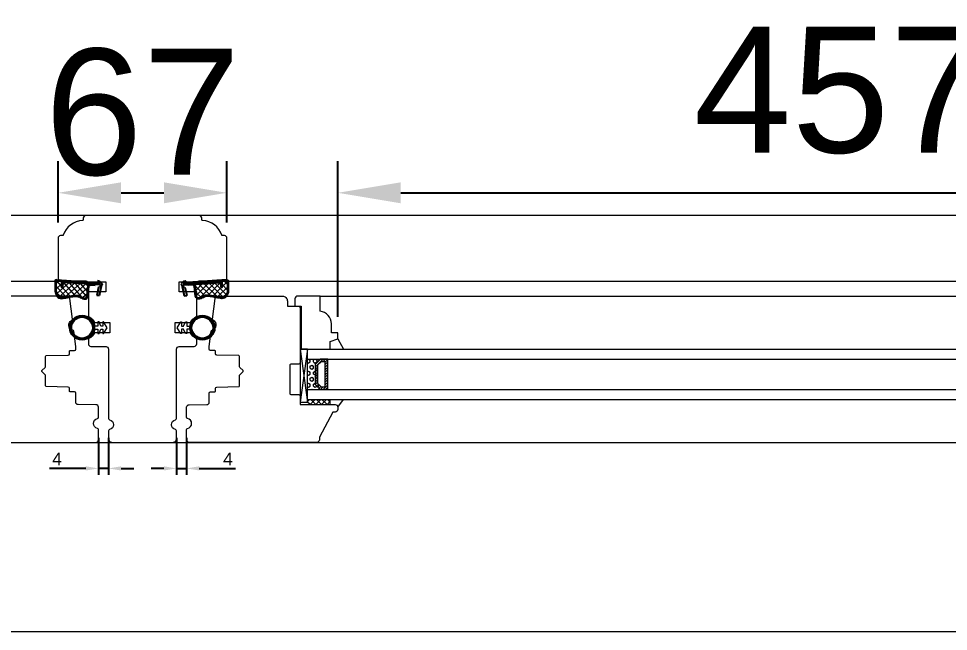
# Model space of a CAD drawing. Header units: millimetres. Extents: x 0 to 182016, y 11 to 3710.
# Drawn here: x 63660.1 to 64029.1, y 989.8 to 1232.9 of the extents above; entities that cross this region are included whole.
import ezdxf

# ---------------------------------------------------------------- set-up
doc = ezdxf.new("R2010")
doc.units = ezdxf.units.MM
for name, color, linetype, lineweight in [('Matmenys', 10, 'Continuous', 20), ('OTHER', 251, 'Continuous', 13), ('Stakta', 7, 'Continuous', 25), ('Testinės profilio linijos', 7, 'Continuous', 5)]:
    doc.layers.add(name, color=color, linetype=linetype, lineweight=lineweight)
doc.styles.get("Standard").update_dxf_attribs({"font": 'arial.ttf'})
doc.dimstyles.new('2', dxfattribs={"dimscale": 2, "dimtxt": 2.5, "dimasz": 2.5, "dimexe": 1.25, "dimexo": 0.625, "dimtad": 1, "dimtxsty": 'Standard', "dimcen": 2.5, "dimadec": 0, "dimazin": 0, "dimtfac": 1, "dimtmove": 0, "dimatfit": 3, "dimfxl": 1, "dimarcsym": 0})
doc.dimstyles.new('Padidinti matmenys', dxfattribs={"dimscale": 10, "dimtxt": 5, "dimasz": 2.5, "dimexe": 1.25, "dimexo": 0.625, "dimtad": 1, "dimdec": 1, "dimtxsty": 'Standard', "dimcen": 2.5, "dimadec": 0, "dimazin": 0, "dimtfac": 1, "dimtdec": 1, "dimtmove": 0, "dimatfit": 3, "dimfxl": 1, "dimarcsym": 0})

# ---------------------------------------------------------------- blocks, each defined once
blk = doc.blocks.new('*D1098')
at = {"layer": 'Defpoints', "color": 0, "transparency": 16777216}
for p in [(63722.82, 1067.84), (63726.82, 1067.84), (63722.82, 1054.47)]:
    blk.add_point(p, dxfattribs=at)
at = {"layer": 'Matmenys', "color": 0, "lineweight": -2, "transparency": 16777216}
for p, q in [((63722.82, 1066.59), (63722.82, 1051.97)), ((63726.82, 1066.59), (63726.82, 1051.97)), ((63717.82, 1054.47), (63712.82, 1054.47)), ((63722.82, 1054.47), (63726.82, 1054.47)), ((63731.82, 1054.47), (63746.22, 1054.47))]:
    blk.add_line(p, q, dxfattribs=at)
at = {"layer": 'Matmenys', "color": 0, "transparency": 16777216}
for points in [[(63717.82, 1055.31), (63717.82, 1053.64), (63722.82, 1054.47)], [(63731.82, 1055.31), (63731.82, 1053.64), (63726.82, 1054.47)]]:
    blk.add_solid(points, dxfattribs=at)
at = {"layer": 'Matmenys', "color": 0, "transparency": 16777216, "insert": (63743.24, 1058.22), "char_height": 5, "attachment_point": 5}
blk.add_mtext('4', dxfattribs=at)
blk = doc.blocks.new('*D1099')
at = {"layer": 'Defpoints', "color": 0, "transparency": 16777216}
for p in [(63691.82, 1067.84), (63695.82, 1067.84), (63695.82, 1054.47)]:
    blk.add_point(p, dxfattribs=at)
at = {"layer": 'Matmenys', "color": 0, "lineweight": -2, "transparency": 16777216}
for p, q in [((63691.82, 1066.59), (63691.82, 1051.97)), ((63695.82, 1066.59), (63695.82, 1051.97)), ((63686.82, 1054.47), (63672.42, 1054.47)), ((63695.82, 1054.47), (63691.82, 1054.47)), ((63700.82, 1054.47), (63705.82, 1054.47))]:
    blk.add_line(p, q, dxfattribs=at)
at = {"layer": 'Matmenys', "color": 0, "transparency": 16777216}
for points in [[(63686.82, 1055.31), (63686.82, 1053.64), (63691.82, 1054.47)], [(63700.82, 1055.31), (63700.82, 1053.64), (63695.82, 1054.47)]]:
    blk.add_solid(points, dxfattribs=at)
at = {"layer": 'Matmenys', "color": 0, "transparency": 16777216, "insert": (63675.4, 1058.22), "char_height": 5, "attachment_point": 5}
blk.add_mtext('4', dxfattribs=at)
blk = doc.blocks.new('*D1100')
at = {"color": 0, "lineweight": -2, "transparency": 16777216}
for p, q in [((63786.82, 1114.56), (63786.82, 1176.3)), ((64244.15, 1114.56), (64244.15, 1176.3)), ((63811.82, 1163.8), (64219.15, 1163.8))]:
    blk.add_line(p, q, dxfattribs=at)
at = {"color": 0, "transparency": 16777216}
for points in [[(63811.82, 1167.97), (63811.82, 1159.64), (63786.82, 1163.8)], [(64219.15, 1167.97), (64219.15, 1159.64), (64244.15, 1163.8)]]:
    blk.add_solid(points, dxfattribs=at)
at = {"layer": 'Defpoints', "color": 0, "transparency": 16777216}
for p in [(64244.15, 1163.8), (63786.82, 1108.31), (64244.15, 1108.31)]:
    blk.add_point(p, dxfattribs=at)
at = {"color": 0, "lineweight": 5, "transparency": 16777216, "insert": (64015.48, 1200.1), "char_height": 50, "attachment_point": 5}
blk.add_mtext('457,3', dxfattribs=at)
blk = doc.blocks.new('*D1914')
at = {"color": 0, "lineweight": -2, "transparency": 16777216}
for p, q in [((63675.82, 1152.05), (63675.82, 1176.3)), ((63742.82, 1152.05), (63742.82, 1176.3)), ((63700.82, 1163.8), (63717.82, 1163.8))]:
    blk.add_line(p, q, dxfattribs=at)
at = {"color": 0, "transparency": 16777216}
for points in [[(63700.82, 1167.97), (63700.82, 1159.64), (63675.82, 1163.8)], [(63717.82, 1167.97), (63717.82, 1159.64), (63742.82, 1163.8)]]:
    blk.add_solid(points, dxfattribs=at)
at = {"layer": 'Defpoints', "color": 0, "transparency": 16777216}
for p in [(63742.82, 1163.8), (63675.82, 1145.8), (63742.82, 1145.8)]:
    blk.add_point(p, dxfattribs=at)
at = {"color": 0, "lineweight": 5, "transparency": 16777216, "insert": (63709.32, 1195.58), "char_height": 50, "attachment_point": 5}
blk.add_mtext('67', dxfattribs=at)

msp = doc.modelspace()

# ---------------------------------------------------------------- hatches: boundary and pattern name
at = {"lineweight": 0}
h = msp.add_hatch(dxfattribs=at)
h.set_pattern_fill('HEX', color=256, scale=0.25, angle=90, style=0)
h.set_pattern_definition([(90, (45427.5518, -11821.5974), (1.374815, -4e-16), [0.79375, -1.5875]), (330, (45427.5518, -11821.5974), (-0.6874075, -1.190624716), [0.79375, -1.5875]), (30, (45427.5518, -11820.8036), (0.6874075, -1.190624716), [0.79375, -1.5875])])
h.paths.add_polyline_path([(63774.8227863, 1085.8109378), (63779.8227863, 1085.8109378), (63777.8227863, 1087.8109378), (63777.8227863, 1095.8109378), (63779.8227863, 1097.8109378), (63774.8227863, 1097.8116468)])
h = msp.add_hatch(dxfattribs=at)
h.set_pattern_fill('JIS_WOOD', color=256, angle=90, style=0)
h.set_pattern_definition([(45, (45427.55176, -11821.59735), (0.5, -0.5), [])])
h.paths.add_polyline_path([(63777.8227863, 1095.8109378), (63777.8227863, 1087.8109378), (63779.8227863, 1085.8109378), (63782.8227863, 1085.8109378), (63782.8405197, 1097.8475204), (63779.8227863, 1097.8109378)])
h.paths.add_polyline_path([(63778.8227863, 1088.2251513), (63778.8227863, 1095.3967242), (63780.2369998, 1096.8109378), (63781.8227863, 1096.8109378), (63781.8227863, 1086.8109378), (63780.2369998, 1086.8109378)], flags=16)
at = {"lineweight": 0, "ltscale": 0.5}
h = msp.add_hatch(dxfattribs=at)
h.set_pattern_fill('ANSI37', color=256, scale=0.5, angle=90, style=0)
h.set_pattern_definition([(135, (63771.3228, 1079.8116), (-1.12253, -1.12253), []), (225, (63771.3228, 1079.8116), (1.12253, -1.12253), [])])
h.paths.add_polyline_path([(63783.8227863, 1081.8116468), (63774.8227863, 1081.8116468), (63774.8227863, 1079.8116468), (63783.8227863, 1079.8116468)])
at = {"layer": 'Matmenys'}
h = msp.add_hatch(dxfattribs=at)
h.set_pattern_fill('ANSI37', color=252, scale=0.5, angle=-93.589345612, style=0)
h.set_pattern_definition([(311.4106544, (60110.7973, -271065.189), (1.190606082, 1.0500540025), []), (41.4106544, (60110.7973, -271065.189), (-1.0500540025, 1.190606082), [])])
edge = h.paths.add_edge_path()
edge.add_arc((63677.7486703, 1128.1172231), 0.1, 86.410654388, 176.410654388)
edge.add_line((63677.6488665, 1128.1234836), (63677.5517833, 1126.5757979))
edge.add_arc((63677.3022737, 1126.5914491), 0.25, 176.410654388, 356.410654388, ccw=False)
edge.add_line((63677.0527641, 1126.6071004), (63677.1811498, 1128.6538053))
edge.add_arc((63677.2809536, 1128.6475448), 0.1, 86.410654381, 176.410654388, ccw=False)
edge.add_line((63677.2872141, 1128.7473486), (63677.291959, 1128.8229916))
edge.add_line((63677.291959, 1128.8229916), (63675.3101581, 1128.947306))
edge.add_spline(control_points=[(63675.3101581, 1128.947306), (63675.2309997, 1128.9355037), (63675.161008, 1128.9243281), (63675.0772572, 1128.9025342), (63675.0536929, 1128.8931484), (63675.0298099, 1128.8804535), (63675.0217502, 1128.8742043), (63674.9972624, 1128.8486154), (63674.9783695, 1128.8193784), (63674.9446662, 1128.7150587), (63674.9315443, 1128.6421264), (63674.9118421, 1128.3891434), (63674.9223404, 1128.1753093), (63674.9416686, 1127.7328308), (63674.9461439, 1127.513502), (63674.9472201, 1127.0936111), (63674.9441881, 1126.8905249), (63674.9314777, 1126.3003176), (63674.9183013, 1125.9322675), (63674.918563, 1125.1790861), (63674.9370593, 1124.8023362), (63675.0402456, 1124.2092317), (63675.1001397, 1123.9816608), (63675.2531753, 1123.5845596), (63675.3359247, 1123.4127719), (63675.5399249, 1123.0716042), (63675.6600397, 1122.9054015), (63675.9274848, 1122.6142418), (63676.0751585, 1122.4906618), (63676.356343, 1122.330943), (63676.4916392, 1122.2833891), (63676.7929381, 1122.2237841), (63676.9565381, 1122.2130808), (63677.5411349, 1122.2268247), (63678.0050505, 1122.3215789), (63678.8975466, 1122.4933212), (63679.3246268, 1122.5770158), (63680.4029754, 1122.7882021), (63681.061026, 1122.9219362), (63682.0541279, 1123.0468622), (63682.3577291, 1123.077356), (63682.9797727, 1123.1016915), (63683.2956767, 1123.0941507), (63683.844885, 1123.0092664), (63684.0809684, 1122.9479277), (63684.4816198, 1122.7754674), (63684.6402523, 1122.6806189), (63684.9389111, 1122.4963506), (63685.0803683, 1122.4064931), (63685.3821512, 1122.25041), (63685.5472039, 1122.1804398), (63685.9123257, 1122.0607086), (63686.1132758, 1122.0177061), (63686.4526924, 1121.9938074), (63686.5946779, 1122.0070132), (63686.7898985, 1122.0670524), (63686.8552264, 1122.1037926), (63686.9819497, 1122.2123417), (63687.0411275, 1122.2844079), (63687.1982051, 1122.5484955), (63687.2797048, 1122.7896038), (63687.3963221, 1123.3400147), (63687.4328536, 1123.6482098), (63687.4861251, 1124.2444276), (63687.5053475, 1124.5319786), (63687.548707, 1125.0624685), (63687.5708432, 1125.3107269), (63687.6070575, 1125.7155292), (63687.6211439, 1125.8729326), (63687.649266, 1126.196865), (63687.6643021, 1126.3751822), (63687.7325871, 1126.6780493), (63687.7682221, 1126.7958713), (63687.8638189, 1127.0083501), (63687.9169658, 1127.1022648), (63688.0356065, 1127.2474586), (63688.0912287, 1127.3024767), (63688.214996, 1127.3915687), (63688.278623, 1127.4244481), (63688.3974871, 1127.4726162), (63688.4545641, 1127.4894975), (63688.5551445, 1127.5154414), (63688.5995401, 1127.525159), (63688.6405364, 1127.5341949)], knot_values=[0, 0, 0, 0, 0.2245066002, 0.2245066002, 0.377043448, 0.377043448, 0.5295802957, 0.5295802957, 0.8082977366, 0.8082977366, 1.0870151774, 1.0870151774, 1.6244414062, 1.6244414062, 2.161867635, 2.161867635, 2.6992938638, 2.6992938638, 3.7741463214, 3.7741463214, 5.0334406395, 5.0334406395, 5.8656302806, 5.8656302806, 6.5060139406, 6.5060139406, 7.1463976006, 7.1463976006, 7.7996240151, 7.7996240151, 8.3563201169, 8.3563201169, 8.9130162187, 8.9130162187, 10.239934143, 10.239934143, 11.5668520673, 11.5668520673, 13.5970761059, 13.5970761059, 14.4582175179, 14.4582175179, 15.3193589298, 15.3193589298, 15.9856015553, 15.9856015553, 16.5061017172, 16.5061017172, 17.0266018791, 17.0266018791, 17.547102041, 17.547102041, 18.1672448488, 18.1672448488, 18.7176261004, 18.7176261004, 19.1465766047, 19.1465766047, 19.5755271091, 19.5755271091, 20.3898249977, 20.3898249977, 21.2041228863, 21.2041228863, 21.9655448497, 21.9655448497, 22.7269668131, 22.7269668131, 23.2229068178, 23.2229068178, 23.7188468224, 23.7188468224, 24.0184411081, 24.0184411081, 24.2549295987, 24.2549295987, 24.4119994701, 24.4119994701, 24.5501072405, 24.5501072405, 24.6882150108, 24.6882150108, 24.8099116426, 24.8099116426, 24.8099116426, 24.8099116426], degree=3, periodic=0)
edge.add_line((63688.6405364, 1127.5341949), (63677.7549308, 1128.217027))
h = msp.add_hatch(dxfattribs=at)
h.set_pattern_fill('ANSI37', color=252, scale=0.5, angle=-180, style=0)
h.set_pattern_definition([(225, (-95904.0622, -1098353.8803), (1.1225320151, -1.1225320151), []), (315, (-95904.0622, -1098353.8803), (1.1225320151, 1.1225320151), [])])
edge = h.paths.add_edge_path()
edge.add_arc((63740.2343392, 1128.1172231), 0.1, 363.589345612, 453.589345612, ccw=False)
edge.add_line((63740.3341431, 1128.1234836), (63740.4312263, 1126.5757979))
edge.add_arc((63740.6807358, 1126.5914491), 0.25, 183.589345612, 363.589345612)
edge.add_line((63740.9302454, 1126.6071004), (63740.8018598, 1128.6538053))
edge.add_arc((63740.7020559, 1128.6475448), 0.1, 363.589345612, 453.589345619)
edge.add_line((63740.6957954, 1128.7473486), (63740.6910505, 1128.8229916))
edge.add_line((63740.6910505, 1128.8229916), (63742.6728514, 1128.947306))
edge.add_spline(control_points=[(63742.6728514, 1128.947306), (63742.7520099, 1128.9355037), (63742.8220015, 1128.9243281), (63742.9057523, 1128.9025342), (63742.9293167, 1128.8931484), (63742.9531997, 1128.8804535), (63742.9612593, 1128.8742043), (63742.9857471, 1128.8486154), (63743.00464, 1128.8193784), (63743.0383433, 1128.7150587), (63743.0514653, 1128.6421264), (63743.0711674, 1128.3891434), (63743.0606691, 1128.1753093), (63743.041341, 1127.7328308), (63743.0368656, 1127.513502), (63743.0357894, 1127.0936111), (63743.0388214, 1126.8905249), (63743.0515318, 1126.3003176), (63743.0647083, 1125.9322675), (63743.0644466, 1125.1790861), (63743.0459503, 1124.8023362), (63742.9427639, 1124.2092317), (63742.8828699, 1123.9816608), (63742.7298343, 1123.5845596), (63742.6470849, 1123.4127719), (63742.4430847, 1123.0716042), (63742.3229699, 1122.9054015), (63742.0555248, 1122.6142418), (63741.9078511, 1122.4906618), (63741.6266666, 1122.330943), (63741.4913703, 1122.2833891), (63741.1900715, 1122.2237841), (63741.0264715, 1122.2130808), (63740.4418747, 1122.2268247), (63739.9779591, 1122.3215789), (63739.085463, 1122.4933212), (63738.6583827, 1122.5770158), (63737.5800341, 1122.7882021), (63736.9219835, 1122.9219362), (63735.9288816, 1123.0468622), (63735.6252805, 1123.077356), (63735.0032369, 1123.1016915), (63734.6873328, 1123.0941507), (63734.1381246, 1123.0092664), (63733.9020412, 1122.9479277), (63733.5013898, 1122.7754674), (63733.3427572, 1122.6806189), (63733.0440985, 1122.4963506), (63732.9026412, 1122.4064931), (63732.6008583, 1122.25041), (63732.4358056, 1122.1804398), (63732.0706839, 1122.0607086), (63731.8697338, 1122.0177061), (63731.5303172, 1121.9938074), (63731.3883317, 1122.0070132), (63731.193111, 1122.0670524), (63731.1277832, 1122.1037926), (63731.0010599, 1122.2123417), (63730.941882, 1122.2844079), (63730.7848045, 1122.5484955), (63730.7033048, 1122.7896038), (63730.5866875, 1123.3400147), (63730.550156, 1123.6482098), (63730.4968845, 1124.2444276), (63730.477662, 1124.5319786), (63730.4343026, 1125.0624685), (63730.4121664, 1125.3107269), (63730.3759521, 1125.7155292), (63730.3618656, 1125.8729326), (63730.3337436, 1126.196865), (63730.3187075, 1126.3751822), (63730.2504225, 1126.6780493), (63730.2147875, 1126.7958713), (63730.1191907, 1127.0083501), (63730.0660438, 1127.1022648), (63729.947403, 1127.2474586), (63729.8917808, 1127.3024767), (63729.7680136, 1127.3915687), (63729.7043865, 1127.4244481), (63729.5855225, 1127.4726162), (63729.5284455, 1127.4894975), (63729.4278651, 1127.5154414), (63729.3834695, 1127.525159), (63729.3424732, 1127.5341949)], knot_values=[0, 0, 0, 0, 0.2245066002, 0.2245066002, 0.377043448, 0.377043448, 0.5295802957, 0.5295802957, 0.8082977366, 0.8082977366, 1.0870151774, 1.0870151774, 1.6244414062, 1.6244414062, 2.161867635, 2.161867635, 2.6992938638, 2.6992938638, 3.7741463214, 3.7741463214, 5.0334406395, 5.0334406395, 5.8656302806, 5.8656302806, 6.5060139406, 6.5060139406, 7.1463976006, 7.1463976006, 7.7996240151, 7.7996240151, 8.3563201169, 8.3563201169, 8.9130162187, 8.9130162187, 10.239934143, 10.239934143, 11.5668520673, 11.5668520673, 13.5970761059, 13.5970761059, 14.4582175179, 14.4582175179, 15.3193589298, 15.3193589298, 15.9856015553, 15.9856015553, 16.5061017172, 16.5061017172, 17.0266018791, 17.0266018791, 17.547102041, 17.547102041, 18.1672448488, 18.1672448488, 18.7176261004, 18.7176261004, 19.1465766047, 19.1465766047, 19.5755271091, 19.5755271091, 20.3898249977, 20.3898249977, 21.2041228863, 21.2041228863, 21.9655448497, 21.9655448497, 22.7269668131, 22.7269668131, 23.2229068178, 23.2229068178, 23.7188468224, 23.7188468224, 24.0184411081, 24.0184411081, 24.2549295987, 24.2549295987, 24.4119994701, 24.4119994701, 24.5501072405, 24.5501072405, 24.6882150108, 24.6882150108, 24.8099116426, 24.8099116426, 24.8099116426, 24.8099116426], degree=3, periodic=0)
edge.add_line((63729.3424732, 1127.5341949), (63740.2280787, 1128.217027))

# ---------------------------------------------------------------- linework, layer by layer
at = {"color": 1}
for p, q in [((63675.2659179, 1129.2440261), (63690.5907333, 1128.2827314)), ((63742.7170916, 1129.2440261), (63727.3922762, 1128.2827314)), ((63675.3101581, 1128.947306), (63690.5451029, 1127.9916487)), ((63688.7051092, 1127.2412268), (63690.4655605, 1127.1307972)), ((63742.6728514, 1128.947306), (63727.4379067, 1127.9916487)), ((63729.2779004, 1127.2412268), (63727.5174491, 1127.1307972))]:
    msp.add_line(p, q, dxfattribs=at)
for p, q in [((63677.1811498, 1128.6538053), (63677.0527641, 1126.6071004)), ((63677.2872141, 1128.7473486), (63677.291959, 1128.8229916)), ((63692.545478, 1127.7902286), (63677.2872141, 1128.7473486)), ((63677.6488665, 1128.1234836), (63677.5517833, 1126.5757979)), ((63692.5886959, 1127.2865349), (63677.7549308, 1128.217027)), ((63691.8638251, 1126.3483991), (63691.1353599, 1123.1283926)), ((63692.2424054, 1128.8110732), (63691.4947648, 1128.8579711)), ((63691.4947648, 1128.8579711), (63692.545478, 1127.7902286)), ((63692.3515011, 1126.2380717), (63691.8638251, 1126.3483991)), ((63693.0941584, 1127.2548282), (63692.1107118, 1122.9077378)), ((63692.2424054, 1128.8110732), (63693.2727467, 1127.7446085)), ((63692.5886959, 1127.2865349), (63692.3515011, 1126.2380717)), ((63693.2414443, 1127.2455893), (63693.0941584, 1127.2548282)), ((63693.2727467, 1127.7446085), (63693.2414443, 1127.2455893)), ((63725.7406041, 1128.8110732), (63724.7102628, 1127.7446085)), ((63724.7102628, 1127.7446085), (63724.7415653, 1127.2455893)), ((63724.7415653, 1127.2455893), (63724.8888512, 1127.2548282)), ((63724.8888512, 1127.2548282), (63725.8722977, 1122.9077378)), ((63725.3943136, 1127.2865349), (63740.2280787, 1128.217027)), ((63725.3943136, 1127.2865349), (63725.6315085, 1126.2380717)), ((63726.4882448, 1128.8579711), (63725.4375315, 1127.7902286)), ((63725.4375315, 1127.7902286), (63740.6957954, 1128.7473486)), ((63725.6315085, 1126.2380717), (63726.1191845, 1126.3483991)), ((63725.7406041, 1128.8110732), (63726.4882448, 1128.8579711)), ((63726.1191845, 1126.3483991), (63726.8476497, 1123.1283926)), ((63740.3341431, 1128.1234836), (63740.4312263, 1126.5757979)), ((63740.6957954, 1128.7473486), (63740.6910505, 1128.8229916)), ((63740.8018598, 1128.6538053), (63740.9302454, 1126.6071004)), ((63692.1107118, 1122.9077378), (63691.1353599, 1123.1283926)), ((63725.8722977, 1122.9077378), (63726.8476497, 1123.1283926))]:
    msp.add_line(p, q)
at = {"lineweight": 9}
for p, q in [((63779.8227863, 1122.8116468), (64251.1450164, 1122.8116468)), ((63774.8228714, 1101.8116468), (64256.1449313, 1101.8116468)), ((63774.8228714, 1097.8116468), (64256.1449313, 1097.8116468)), ((63774.8228714, 1085.8116468), (64256.1449313, 1085.8116468)), ((63774.8228714, 1081.8116468), (64256.1449313, 1081.8116468))]:
    msp.add_line(p, q, dxfattribs=at)
at = {"lineweight": 0}
for p, q in [((63786.8227863, 1105.8116468), (63789.1094514, 1101.8116468)), ((63774.8227863, 1101.8109378), (63771.8227863, 1080.8109378)), ((63771.8227863, 1101.8109378), (63774.8227863, 1080.8109378)), ((63783.8227863, 1079.8116468), (63783.8227863, 1081.8116468)), ((63786.8227863, 1078.8116468), (63789.1094514, 1081.8116468))]:
    msp.add_line(p, q, dxfattribs=at)
at = {"lineweight": 5}
msp.add_line((62408.1783256, 989.8116468), (64398.1450167, 989.8116468), dxfattribs=at)
at = {"lineweight": 0}
msp.add_lwpolyline([(63779.8227863, 1116.8116468), (63779.8227863, 1122.8116468), (63770.8227863, 1122.8116468, 0.4142135624), (63769.8227863, 1121.8116468), (63769.8227863, 1118.8116468), (63772.3227863, 1118.8116468), (63772.3227863, 1101.8116468), (63783.8227863, 1101.8116468), (63783.8227863, 1104.8116468), (63786.8227863, 1105.8116468), (63786.8227863, 1108.3116468), (63784.3227863, 1108.3116468), (63784.3227863, 1111.8367097, 0.3851703882), (63779.8227863, 1116.8116468)], format="xyb", dxfattribs=at)
for points in [[(63771.8227863, 1101.8109378), (63771.8227863, 1080.8109378), (63774.8227863, 1080.8109378), (63774.8227863, 1101.8109378)], [(63777.8227863, 1095.8109378), (63777.8227863, 1087.8109378), (63779.8227863, 1085.8109378), (63782.8227863, 1085.8109378), (63782.8227863, 1097.8109378), (63779.8227863, 1097.8109378)], [(63778.8227863, 1095.3967242), (63778.8227863, 1088.2251513), (63780.2369998, 1086.8109378), (63781.8227863, 1086.8109378), (63781.8227863, 1096.8109378), (63780.2369998, 1096.8109378)]]:
    msp.add_lwpolyline(points, close=True, dxfattribs=at)
at = {"color": 18, "linetype": 'ByBlock', "true_color": 0x000000}
for centre, radius in [((63685.3402851, 1110.3018164), 4.85), ((63685.3402851, 1110.3018164), 4.25), ((63733.0724016, 1110.3018164), 4.85), ((63733.0724016, 1110.3018164), 4.25)]:
    msp.add_circle(centre, radius, dxfattribs=at)
for centre, radius, start, end in [((63677.3022737, 1126.5914491), 0.25, 176.410654391, 356.410654391), ((63677.2809536, 1128.6475448), 0.1, 86.410654388, 176.410654391), ((63677.7486703, 1128.1172231), 0.1, 86.410654388, 176.410654391), ((63740.2343392, 1128.1172231), 0.1, 3.589345609, 93.589345612), ((63740.6807358, 1126.5914491), 0.25, 183.589345609, 3.589345609), ((63740.7020559, 1128.6475448), 0.1, 3.589345609, 93.589345612)]:
    msp.add_arc(centre, radius, start, end)
at = {"color": 1}
for points in [[(63675.2659179, 1129.2440261), (63674.9044176, 1129.1535293), (63674.6348767, 1127.8796708), (63675.123266, 1123.1872979), (63676.1664638, 1122.0972916), (63678.3299356, 1122.0786752), (63680.0279755, 1122.4090491), (63682.1934163, 1122.7559654), (63684.230138, 1122.5565367), (63685.0583828, 1122.0803677), (63686.9129229, 1121.8001043), (63687.8053688, 1124.5122829), (63687.9325364, 1125.9911585), (63688.0505077, 1126.6784264), (63688.3527134, 1127.1203117), (63688.7051092, 1127.2412268)], [(63742.7170916, 1129.2440261), (63743.078592, 1129.1535293), (63743.3481329, 1127.8796708), (63742.8597435, 1123.1872979), (63741.8165458, 1122.0972916), (63739.6530739, 1122.0786752), (63737.9550341, 1122.4090491), (63735.7895932, 1122.7559654), (63733.7528715, 1122.5565367), (63732.9246268, 1122.0803677), (63731.0700866, 1121.8001043), (63730.1776407, 1124.5122829), (63730.0504732, 1125.9911585), (63729.9325018, 1126.6784264), (63729.6302962, 1127.1203117), (63729.2779004, 1127.2412268)]]:
    msp.add_spline(points, degree=3, dxfattribs=at)
for points in [[(63675.3101581, 1128.947306), (63675.2309997, 1128.9355037), (63675.161008, 1128.9243281), (63675.0772572, 1128.9025342), (63675.0536929, 1128.8931484), (63675.0298099, 1128.8804535), (63675.0217502, 1128.8742043), (63674.9972624, 1128.8486154), (63674.9783695, 1128.8193784), (63674.9446662, 1128.7150587), (63674.9315443, 1128.6421264), (63674.9118421, 1128.3891434), (63674.9223404, 1128.1753093), (63674.9416686, 1127.7328308), (63674.9461439, 1127.513502), (63674.9472201, 1127.0936111), (63674.9441881, 1126.8905249), (63674.9314777, 1126.3003176), (63674.9183013, 1125.9322675), (63674.918563, 1125.1790861), (63674.9370593, 1124.8023362), (63675.0402456, 1124.2092317), (63675.1001397, 1123.9816608), (63675.2531753, 1123.5845596), (63675.3359247, 1123.4127719), (63675.5399249, 1123.0716042), (63675.6600397, 1122.9054015), (63675.9274848, 1122.6142418), (63676.0751585, 1122.4906618), (63676.356343, 1122.330943), (63676.4916392, 1122.2833891), (63676.7929381, 1122.2237841), (63676.9565381, 1122.2130808), (63677.5411349, 1122.2268247), (63678.0050505, 1122.3215789), (63678.8975466, 1122.4933212), (63679.3246268, 1122.5770158), (63680.4029754, 1122.7882021), (63681.061026, 1122.9219362), (63682.0541279, 1123.0468622), (63682.3577291, 1123.077356), (63682.9797727, 1123.1016915), (63683.2956767, 1123.0941507), (63683.844885, 1123.0092664), (63684.0809684, 1122.9479277), (63684.4816198, 1122.7754674), (63684.6402523, 1122.6806189), (63684.9389111, 1122.4963506), (63685.0803683, 1122.4064931), (63685.3821512, 1122.25041), (63685.5472039, 1122.1804398), (63685.9123257, 1122.0607086), (63686.1132758, 1122.0177061), (63686.4526924, 1121.9938074), (63686.5946779, 1122.0070132), (63686.7898985, 1122.0670524), (63686.8552264, 1122.1037926), (63686.9819497, 1122.2123417), (63687.0411275, 1122.2844079), (63687.1982051, 1122.5484955), (63687.2797048, 1122.7896038), (63687.3963221, 1123.3400147), (63687.4328536, 1123.6482098), (63687.4861251, 1124.2444276), (63687.5053475, 1124.5319786), (63687.548707, 1125.0624685), (63687.5708432, 1125.3107269), (63687.6070575, 1125.7155292), (63687.6211439, 1125.8729326), (63687.649266, 1126.196865), (63687.6643021, 1126.3751822), (63687.7325871, 1126.6780493), (63687.7682221, 1126.7958713), (63687.8638189, 1127.0083501), (63687.9169658, 1127.1022648), (63688.0356065, 1127.2474586), (63688.0912287, 1127.3024767), (63688.214996, 1127.3915687), (63688.278623, 1127.4244481), (63688.3974871, 1127.4726162), (63688.4545641, 1127.4894975), (63688.5551445, 1127.5154414), (63688.5995401, 1127.525159), (63688.6405364, 1127.5341949)], [(63742.6728514, 1128.947306), (63742.7520099, 1128.9355037), (63742.8220015, 1128.9243281), (63742.9057523, 1128.9025342), (63742.9293167, 1128.8931484), (63742.9531997, 1128.8804535), (63742.9612593, 1128.8742043), (63742.9857471, 1128.8486154), (63743.00464, 1128.8193784), (63743.0383433, 1128.7150587), (63743.0514653, 1128.6421264), (63743.0711674, 1128.3891434), (63743.0606691, 1128.1753093), (63743.041341, 1127.7328308), (63743.0368656, 1127.513502), (63743.0357894, 1127.0936111), (63743.0388214, 1126.8905249), (63743.0515318, 1126.3003176), (63743.0647083, 1125.9322675), (63743.0644466, 1125.1790861), (63743.0459503, 1124.8023362), (63742.9427639, 1124.2092317), (63742.8828699, 1123.9816608), (63742.7298343, 1123.5845596), (63742.6470849, 1123.4127719), (63742.4430847, 1123.0716042), (63742.3229699, 1122.9054015), (63742.0555248, 1122.6142418), (63741.9078511, 1122.4906618), (63741.6266666, 1122.330943), (63741.4913703, 1122.2833891), (63741.1900715, 1122.2237841), (63741.0264715, 1122.2130808), (63740.4418747, 1122.2268247), (63739.9779591, 1122.3215789), (63739.085463, 1122.4933212), (63738.6583827, 1122.5770158), (63737.5800341, 1122.7882021), (63736.9219835, 1122.9219362), (63735.9288816, 1123.0468622), (63735.6252805, 1123.077356), (63735.0032369, 1123.1016915), (63734.6873328, 1123.0941507), (63734.1381246, 1123.0092664), (63733.9020412, 1122.9479277), (63733.5013898, 1122.7754674), (63733.3427572, 1122.6806189), (63733.0440985, 1122.4963506), (63732.9026412, 1122.4064931), (63732.6008583, 1122.25041), (63732.4358056, 1122.1804398), (63732.0706839, 1122.0607086), (63731.8697338, 1122.0177061), (63731.5303172, 1121.9938074), (63731.3883317, 1122.0070132), (63731.193111, 1122.0670524), (63731.1277832, 1122.1037926), (63731.0010599, 1122.2123417), (63730.941882, 1122.2844079), (63730.7848045, 1122.5484955), (63730.7033048, 1122.7896038), (63730.5866875, 1123.3400147), (63730.550156, 1123.6482098), (63730.4968845, 1124.2444276), (63730.477662, 1124.5319786), (63730.4343026, 1125.0624685), (63730.4121664, 1125.3107269), (63730.3759521, 1125.7155292), (63730.3618656, 1125.8729326), (63730.3337436, 1126.196865), (63730.3187075, 1126.3751822), (63730.2504225, 1126.6780493), (63730.2147875, 1126.7958713), (63730.1191907, 1127.0083501), (63730.0660438, 1127.1022648), (63729.947403, 1127.2474586), (63729.8917808, 1127.3024767), (63729.7680136, 1127.3915687), (63729.7043865, 1127.4244481), (63729.5855225, 1127.4726162), (63729.5284455, 1127.4894975), (63729.4278651, 1127.5154414), (63729.3834695, 1127.525159), (63729.3424732, 1127.5341949)]]:
    msp.add_open_spline(points, degree=3, knots=[0, 0, 0, 0, 0.2245066002, 0.2245066002, 0.377043448, 0.377043448, 0.5295802957, 0.5295802957, 0.8082977366, 0.8082977366, 1.0870151774, 1.0870151774, 1.6244414062, 1.6244414062, 2.161867635, 2.161867635, 2.6992938638, 2.6992938638, 3.7741463214, 3.7741463214, 5.0334406395, 5.0334406395, 5.8656302806, 5.8656302806, 6.5060139406, 6.5060139406, 7.1463976006, 7.1463976006, 7.7996240151, 7.7996240151, 8.3563201169, 8.3563201169, 8.9130162187, 8.9130162187, 10.239934143, 10.239934143, 11.5668520673, 11.5668520673, 13.5970761059, 13.5970761059, 14.4582175179, 14.4582175179, 15.3193589298, 15.3193589298, 15.9856015553, 15.9856015553, 16.5061017172, 16.5061017172, 17.0266018791, 17.0266018791, 17.547102041, 17.547102041, 18.1672448488, 18.1672448488, 18.7176261004, 18.7176261004, 19.1465766047, 19.1465766047, 19.5755271091, 19.5755271091, 20.3898249977, 20.3898249977, 21.2041228863, 21.2041228863, 21.9655448497, 21.9655448497, 22.7269668131, 22.7269668131, 23.2229068178, 23.2229068178, 23.7188468224, 23.7188468224, 24.0184411081, 24.0184411081, 24.2549295987, 24.2549295987, 24.4119994701, 24.4119994701, 24.5501072405, 24.5501072405, 24.6882150108, 24.6882150108, 24.8099116426, 24.8099116426, 24.8099116426, 24.8099116426], dxfattribs=at)
at = {"layer": 'OTHER'}
for points in [[(63690.143495, 1109.6917902), (63691.5594038, 1109.6917902), (63691.5594038, 1108.0465088), (63692.085086, 1108.0465088), (63692.828427, 1109.6917902), (63693.6210466, 1109.6917902), (63693.6210466, 1108.0465088), (63693.8399374, 1108.0465088), (63695.3428186, 1110.3018164), (63693.8399374, 1112.5571239), (63693.6210466, 1112.5571239), (63693.6210466, 1110.9118425), (63692.828427, 1110.9118425), (63692.085086, 1112.5571239), (63691.5594038, 1112.5571239), (63691.5594038, 1110.9118425), (63690.143495, 1110.9118425)], [(63728.2691918, 1109.6917902), (63726.853283, 1109.6917902), (63726.853283, 1108.0465088), (63726.3276008, 1108.0465088), (63725.5842598, 1109.6917902), (63724.7916402, 1109.6917902), (63724.7916402, 1108.0465088), (63724.5727494, 1108.0465088), (63723.0698682, 1110.3018164), (63724.5727494, 1112.5571239), (63724.7916402, 1112.5571239), (63724.7916402, 1110.9118425), (63725.5842598, 1110.9118425), (63726.3276008, 1112.5571239), (63726.853283, 1112.5571239), (63726.853283, 1110.9118425), (63728.2691918, 1110.9118425)]]:
    msp.add_lwpolyline(points, dxfattribs=at)
at = {"layer": 'Stakta', "color": 18, "lineweight": 5, "true_color": 0x000000}
for points in [[(63721.3227863, 1064.8116468, 0.4142135624), (63722.8227863, 1066.3116468), (63722.8227863, 1069.3621571, 0.3563939587), (63722.4227863, 1069.852055, -0.8164965809), (63722.4227863, 1073.7712386, 0.3563939587), (63722.8227863, 1074.2611366), (63722.8227863, 1101.8203356, -0.4116598905), (63723.8140597, 1102.8202976), (63729.8315128, 1102.8728111, 0.4116598905), (63730.8227863, 1103.872773), (63730.8227863, 1105.5061742, 0.2720281141), (63730.5661727, 1105.9429385, -0.164173551), (63728.4174615, 1108.3105813), (63722.3227863, 1108.3105813), (63722.3227863, 1112.3105813), (63728.4174615, 1112.3105813, -0.164173551), (63730.5661727, 1114.6782241, 0.2720281141), (63730.8227863, 1115.1149884), (63730.8227863, 1124.5116468), (63723.8227863, 1124.5116468), (63723.8227863, 1128.5116468), (63731.1002291, 1128.5116468, -0.2023892741), (63731.8140597, 1128.8202976), (63741.8315128, 1128.9077185, 0.4116598905), (63742.8227863, 1129.9076805), (63742.8227863, 1145.8028819, 0.4116598905), (63741.8315128, 1146.8028438), (63741.0394547, 1146.809756, -0.3199404334), (63740.7576316, 1147.0143859, 0.3090857966), (63733.1083209, 1152.8026691, -0.4001549105), (63732.8227863, 1153.1023202), (63732.8227863, 1153.8116468, 0.4142135624), (63731.8227863, 1154.8116468), (63686.8227863, 1154.8116468, 0.4142135624), (63685.8227863, 1153.8116468), (63685.8227863, 1153.1023202, -0.4001549105), (63685.5372516, 1152.8026691, 0.3090857966), (63677.8879409, 1147.0143859, -0.3199404334), (63677.6061178, 1146.809756), (63676.8140597, 1146.8028438, 0.4116598905), (63675.8227863, 1145.8028819), (63675.8227863, 1129.9076805, 0.4116598905), (63676.8140597, 1128.9077185), (63686.8315128, 1128.8202976, -0.2023892741), (63687.5453434, 1128.5116468), (63694.8227863, 1128.5116468), (63694.8227863, 1124.5116468), (63687.8227863, 1124.5116468), (63687.8227863, 1115.1149884, 0.2720281142), (63688.0793998, 1114.6782241, -0.164173551), (63690.228111, 1112.3105813), (63696.3227863, 1112.3105813), (63696.3227863, 1108.3105813), (63690.228111, 1108.3105813, -0.164173551), (63688.0793998, 1105.9429385, 0.2720281141), (63687.8227863, 1105.5061742), (63687.8227863, 1103.872773, 0.4116598905), (63688.8140597, 1102.8728111), (63694.8315128, 1102.8202976, -0.4116598905), (63695.8227863, 1101.8203356), (63695.8227863, 1074.2611366, 0.3563939587), (63696.2227863, 1073.7712386, -0.816496581), (63696.2227863, 1069.852055, 0.3563939587), (63695.8227863, 1069.3621571), (63695.8227863, 1066.3116468, 0.4142135624), (63697.3227863, 1064.8116468)], [(63727.2227863, 1070.352055, 0.8164965809), (63727.2227863, 1074.2712386, -0.3563939587), (63726.8227863, 1074.7611366), (63726.8227863, 1078.7417938, -0.4116598905), (63727.8140597, 1079.7417557), (63734.8315128, 1079.8029961, 0.4116598905), (63735.8227863, 1080.802958), (63735.8227863, 1084.3414835, -0.4040361542), (63736.3053365, 1084.8411959), (63738.0332561, 1084.9015362, 0.4040262258), (63738.3227863, 1085.2013535), (63738.3227863, 1086.2544751, -0.4091108014), (63738.8140601, 1086.7543989), (63747.528022, 1086.9065017, 0.4091108014), (63747.8227863, 1087.206456), (63747.8227863, 1091.230276, -0.1989123674), (63747.9692329, 1091.5838294), (63749.2349183, 1092.8495148, 0.4142135624), (63749.2349183, 1093.2737789), (63747.9692329, 1094.5394643, -0.1989123674), (63747.8227863, 1094.8930177), (63747.8227863, 1098.9168377, 0.4091108014), (63747.528022, 1099.216792), (63738.8140601, 1099.3688947, -0.4091108014), (63738.3227863, 1099.8688186), (63738.3227863, 1100.9219402, 0.4040262258), (63738.0332561, 1101.2217575), (63736.3053365, 1101.2820977, -0.4040262258), (63735.8227863, 1101.7817932), (63735.8227863, 1102.7504842, -0.0305527633), (63735.8302401, 1102.8723536), (63736.5719291, 1108.9129254, -0.3282648586), (63736.9787389, 1109.343922, 0.7358200833), (63737.4441449, 1113.1343494, -0.3282648586), (63737.1536865, 1113.6509597), (63738.1706566, 1121.9335162, -0.3788661087), (63739.1632028, 1122.8116468), (63764.8227863, 1122.8116468, -0.4142135624), (63766.8227863, 1120.8116468), (63766.8227863, 1119.1090402, 0.4116598905), (63767.1201683, 1118.8090516), (63771.3271495, 1118.7723379, -0.4116598905), (63771.8227863, 1118.2723569), (63771.8227863, 1096.3422099, -0.4116598905), (63771.3271495, 1095.842229), (63768.1201683, 1095.8142421, 0.4116598905), (63767.8227863, 1095.5142535), (63767.8227863, 1084.1090402, 0.4116598905), (63768.1201683, 1083.8090516), (63771.3271495, 1083.7810647, -0.4116598905), (63771.8227863, 1083.2810838), (63771.8227863, 1079.8116468), (63785.8227863, 1079.8116468, -0.4142135624), (63786.8227863, 1078.8116468), (63786.8227863, 1077.8204118, -0.4116598905), (63785.8315128, 1076.8204499), (63784.8227863, 1076.8116468), (63779.5642182, 1066.9217186, 0.1227845609), (63779.505692, 1066.6869828), (63779.505692, 1065.8116468, -0.4142135624), (63778.505692, 1064.8116468), (63727.8227863, 1064.8116468, -0.4142135624), (63726.8227863, 1065.8116468), (63726.8227863, 1069.8621571, -0.3563939587)]]:
    msp.add_lwpolyline(points, format="xyb", close=True, dxfattribs=at)
msp.add_lwpolyline([(63640.1398805, 1064.8116468), (63690.8227862, 1064.8116468, 0.4142135624), (63691.8227862, 1065.8116468), (63691.8227862, 1069.8621571, 0.3563939587), (63691.4227862, 1070.352055, -0.8164965809), (63691.4227862, 1074.2712386, 0.3563939587), (63691.8227862, 1074.7611366), (63691.8227862, 1078.7417938, 0.4116598905), (63690.8315128, 1079.7417557), (63683.8140597, 1079.8029961, -0.4116598905), (63682.8227862, 1080.802958), (63682.8227862, 1084.3414835, 0.4040361542), (63682.340236, 1084.8411959), (63680.6123164, 1084.9015362, -0.4040262258), (63680.3227862, 1085.2013535), (63680.3227862, 1086.2544751, 0.4091108014), (63679.8315124, 1086.7543989), (63671.1175505, 1086.9065017, -0.4091108014), (63670.8227862, 1087.206456), (63670.8227862, 1091.230276, 0.1989123674), (63670.6763396, 1091.5838294), (63669.4106542, 1092.8495148, -0.4142135624), (63669.4106542, 1093.2737789), (63670.6763396, 1094.5394643, 0.1989123674), (63670.8227862, 1094.8930177), (63670.8227862, 1098.9168377, -0.4091108014), (63671.1175505, 1099.216792), (63679.8315124, 1099.3688947, 0.4091108014), (63680.3227862, 1099.8688186), (63680.3227862, 1100.9219402, -0.4040262258), (63680.6123164, 1101.2217575), (63682.340236, 1101.2820977, 0.4040262258), (63682.8227862, 1101.7817932), (63682.8227862, 1102.7504842, 0.0305527633), (63682.8153324, 1102.8723536), (63682.0736434, 1108.9129254, 0.3282648586), (63681.6668336, 1109.343922, -0.7358200833), (63681.2014276, 1113.1343494, 0.3282648586), (63681.491886, 1113.6509597), (63680.4749159, 1121.9335162, 0.3788661087), (63679.4823698, 1122.8116468), (63653.8227862, 1122.8116468, 0.4142135624)], format="xyb", dxfattribs=at)
at = {"layer": 'Testinės profilio linijos', "lineweight": 5}
for p, q in [((64299.1450009, 1154.8116468), (62506.678326, 1154.8116468)), ((63119.3690187, 1128.8116468), (63686.9543236, 1128.8116468)), ((63731.6912489, 1128.8116468), (64299.2765538, 1128.8116468)), ((62553.8612115, 1064.8116468), (64252.4620891, 1064.8116468))]:
    msp.add_line(p, q, dxfattribs=at)

# ---------------------------------------------------------------- dimensions: what is measured, and where the dimension line sits
at = {"color": 1, "lineweight": 5}
dim = msp.add_linear_dim(base=(64244.1450164, 1163.804424), p1=(63786.8227863, 1108.3116468), p2=(64244.1450164, 1108.3116468), dimstyle='Padidinti matmenys', dxfattribs=at)
dim.commit()
dim.dimension.update_dxf_attribs({"geometry": '*D1100', "text_midpoint": (64015.4839013, 1200.102173)})
dim = msp.add_linear_dim(base=(63742.8227863, 1163.804424), p1=(63675.8227863, 1145.8028819), p2=(63742.8227863, 1145.8028819), dimstyle='Padidinti matmenys', dxfattribs=at)
dim.commit()
dim.dimension.update_dxf_attribs({"geometry": '*D1914', "text_midpoint": (63709.3227863, 1163.804424), "dimtype": 160})
at = {"layer": 'Matmenys'}
dim = msp.add_linear_dim(base=(63695.8227863, 1054.4723232), p1=(63691.8227862, 1067.836902), p2=(63695.8227863, 1067.836902), angle=180, dimstyle='2', override={"dimdec": 6}, dxfattribs=at)
dim.commit()
dim.dimension.update_dxf_attribs({"geometry": '*D1099', "text_midpoint": (63675.4019131, 1054.4723232), "dimtype": 160})
dim = msp.add_linear_dim(base=(63722.8227863, 1054.4723232), p1=(63726.8227863, 1067.836902), p2=(63722.8227863, 1067.836902), dimstyle='2', override={"dimdec": 6}, dxfattribs=at)
dim.commit()
dim.dimension.update_dxf_attribs({"geometry": '*D1098', "text_midpoint": (63743.2436594, 1054.4723232), "dimtype": 160})

doc.saveas('drawing.dxf')
